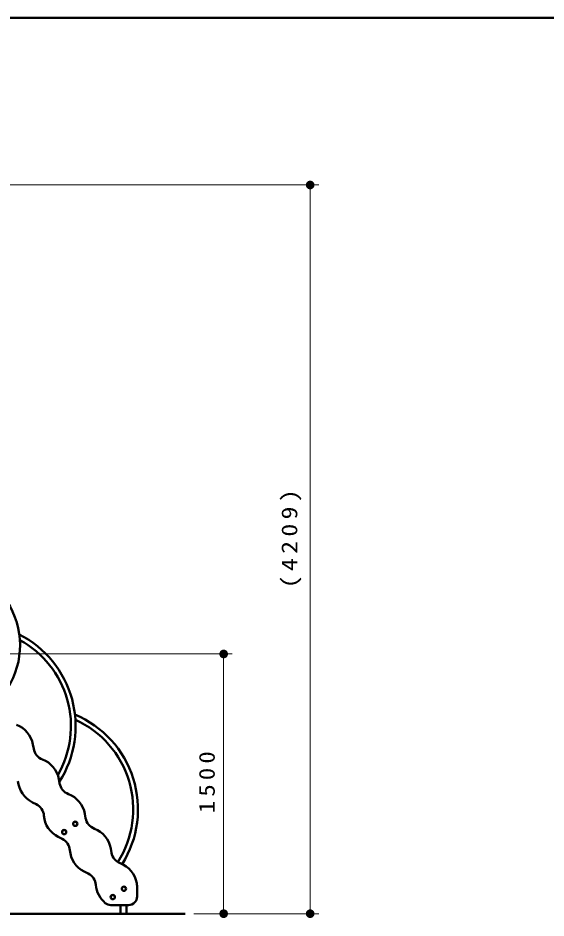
# Model space of a CAD drawing. Units: millimetres on the paper, scale 1:50. Extents: x -385 to 0, y -594 to 267.
# Drawn here: x -200.8 to -139.7, y -134 to -30 of the extents above; entities that cross this region are included whole.
import ezdxf

# ---------------------------------------------------------------- set-up
doc = ezdxf.new("R2010")
doc.units = ezdxf.units.MM
doc.layers.add('LY_1', color=140, linetype='Continuous', lineweight=50)
doc.styles.add('ＭＳ ゴシック', font='')
doc.styles.get('ＭＳ ゴシック').set_extended_font_data('MS Gothic')

# ---------------------------------------------------------------- blocks, each defined once
blk = doc.blocks.new('filled_dot')
at = {"color": 0, "linetype": 'Continuous', "lineweight": -2, "const_width": 1.25}
blk.add_lwpolyline([(-0.625, 0, 1), (0.625, 0, 1)], format="xyb", close=True, dxfattribs=at)

msp = doc.modelspace()

# ---------------------------------------------------------------- linework, layer by layer
at = {"layer": 'LY_1', "color": 7}
for p, q in [((0, -30), (-385, -30)), ((-181.446, -133.471), (-346.893, -133.471))]:
    msp.add_line(p, q, dxfattribs=at)
at = {"layer": 'LY_1', "color": 7, "lineweight": 13}
for p, q in [((-225.142, -49.292), (-165.996, -49.292)), ((-166.996, -49.292), (-166.996, -133.471)), ((-211.026, -103.471), (-175.996, -103.471)), ((-176.996, -103.471), (-176.996, -133.471)), ((-180.446, -133.471), (-165.996, -133.471)), ((-180.446, -133.471), (-175.996, -133.471))]:
    msp.add_line(p, q, dxfattribs=at)
at = {"layer": 'LY_1'}
for p, q in [((-198.962, -114.433), (-199.049, -113.941)), ((-195.962, -118.433), (-196.049, -117.941)), ((-198.663, -120.832), (-199.111, -120.611)), ((-192.962, -122.433), (-193.049, -121.941)), ((-195.663, -124.832), (-196.111, -124.611)), ((-189.962, -126.433), (-190.049, -125.941)), ((-192.663, -128.832), (-193.111, -128.611)), ((-186.996, -131.471), (-186.996, -130.546)), ((-187.996, -132.471), (-190.047, -132.471)), ((-188.911, -133.471), (-188.911, -132.471)), ((-188.231, -133.471), (-188.231, -132.471))]:
    msp.add_line(p, q, dxfattribs=at)
for centre in [(-194.156, -123.091), (-195.436, -124.051), (-188.531, -130.591), (-189.811, -131.551)]:
    msp.add_circle(centre, 0.25, dxfattribs=at)
at = {"layer": 'LY_1', "color": 7, "lineweight": 13}
for centre in [(-194.156, -123.091), (-195.436, -124.051), (-188.531, -130.591), (-189.811, -131.551)]:
    msp.add_circle(centre, 0.171, dxfattribs=at)
at = {"layer": 'LY_1'}
for centre, radius, start, end in [((-209.81, -102.471), 9.272, 319.59389, 90), ((-205.982, -111.813), 11.872, 327.25471, 63.16398), ((-205.982, -111.813), 11.328, 330.01625, 61.38785), ((-198.776, -121.421), 11.872, 327.80995, 67.25516), ((-198.776, -121.421), 11.328, 327.44918, 65.79848), ((-202.003, -114.462), 3, 10, 69.42056), ((-197.386, -114.155), 1.6, 190, 249.42056), ((-199.003, -118.462), 3, 10, 69.42056), ((-197.784, -117.92), 3, 184.31923, 243.73979), ((-194.386, -118.155), 1.6, 190, 249.42056), ((-196.003, -122.462), 3, 10, 69.42056), ((-199.371, -122.267), 1.6, 4.31923, 63.7398), ((-194.784, -121.92), 3, 184.31923, 243.73979), ((-191.386, -122.155), 1.6, 190, 249.42056), ((-193.003, -126.462), 3, 10, 69.42056), ((-196.371, -126.267), 1.6, 4.31923, 63.7398), ((-191.784, -125.92), 3, 184.31923, 243.73979), ((-188.386, -126.155), 1.6, 190, 249.42056), ((-190.003, -130.462), 3, 9.82779, 69.42056), ((-193.371, -130.267), 1.6, 4.31923, 63.7398), ((-190.49, -130.546), 3.494, 0, 9.82779), ((-188.784, -129.92), 3, 184.31923, 230.84364), ((-187.996, -131.471), 1, 270, 0), ((-190.047, -131.471), 1, 230.84364, 270)]:
    msp.add_arc(centre, radius, start, end, dxfattribs=at)

# ---------------------------------------------------------------- block references
at = {"layer": 'LY_1', "color": 7, "lineweight": 13, "xscale": 0.4, "yscale": 0.4}
for p, rotation in [((-166.996, -49.292), 270), ((-176.996, -103.471), 270), ((-176.996, -133.471), 90), ((-166.996, -133.471), 90)]:
    msp.add_blockref('filled_dot', p, dxfattribs=dict(at, rotation=rotation))

# ---------------------------------------------------------------- texts
at = {"layer": 'LY_1', "color": 7, "char_height": 1.833, "attachment_point": 8, "rotation": 90, "style": 'ＭＳ ゴシック'}
for s, insert in [('\\T1.33;\\W1.2;(4209)', (-167.996, -89.919)), ('\\T1.33;\\W1.15;1500', (-177.996, -118.05))]:
    msp.add_mtext(s, dxfattribs=dict(at, insert=insert))

doc.saveas('drawing.dxf')
